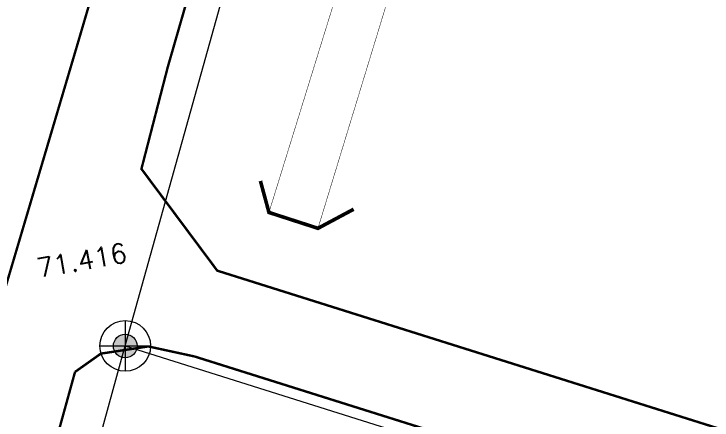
# Model space of a CAD drawing. Header units: inches. Extents: x 350994 to 353538, y 1581369 to 1583842.
# Drawn here: x 351385.57 to 351414.53, y 1583273.03 to 1583289.86 of the extents above; entities that cross this region are included whole.
import ezdxf
from ezdxf.enums import TextEntityAlignment as Align

# ---------------------------------------------------------------- set-up
doc = ezdxf.new("R2010")
doc.units = ezdxf.units.IN
doc.header["$MEASUREMENT"] = 0
doc.linetypes.add('1', pattern=[0])
doc.linetypes.add('DASHDOTX2', pattern=[2, 1, -0.5, 0, -0.5])
for name, color, linetype in [('CULVERT', 255, '1'), ('EP TF', 5, 'Continuous'), ('LEVELS', 184, 'Continuous'), ("ROAD'S", 1, '1')]:
    doc.layers.add(name, color=color, linetype=linetype)
doc.styles.add('ROMANS', font='ROMANS.shx')
doc.styles.get("Standard").update_dxf_attribs({"font": 'arial.ttf'})
doc.linetypes.add('SILT_FENCE', pattern='A,0.5,-0.2,["EP",Standard,S=0.1,R=0,X=-0.1,Y=-0.05],-0.2', length=0.9)

# ---------------------------------------------------------------- blocks, each defined once
blk = doc.blocks.new('EP1')
at = {"layer": 'EP TF', "lineweight": 5}
h = blk.add_hatch(color=252, dxfattribs=at)
edge = h.paths.add_edge_path()
edge.add_arc((351339.771, 1583222.914), 0.49, 0, 360)
at = {"layer": 'EP TF', "color": 252, "lineweight": 5}
for points in [[(351339.771, 1583223.964), (351339.771, 1583221.864)], [(351338.721, 1583222.914), (351340.821, 1583222.914)]]:
    blk.add_lwpolyline(points, dxfattribs=at)
for radius in [1.05, 0.49]:
    blk.add_circle((351339.771, 1583222.914), radius, dxfattribs=at)

msp = doc.modelspace()

# ---------------------------------------------------------------- linework, layer by layer
at = {"layer": 'CULVERT', "color": 250, "linetype": 'DASHDOTX2', "lineweight": 5, "ltscale": 2, "const_width": 0.02}
for points in [[(351396.148, 1583281.636), (351413.84, 1583338.688)], [(351398.182, 1583280.979), (351414.28, 1583333.604)]]:
    msp.add_lwpolyline(points, dxfattribs=at)
at = {"layer": 'CULVERT', "color": 250, "lineweight": 5, "const_width": 0.15, "elevation": -98.457}
msp.add_lwpolyline([(351399.661, 1583281.769), (351398.182, 1583280.979), (351396.148, 1583281.636), (351395.794, 1583282.941)], dxfattribs=at)
at = {"layer": 'EP TF', "color": 252, "linetype": 'SILT_FENCE', "lineweight": 5, "ltscale": 6, "elevation": 98.457}
for points in [[(351860.599, 1583050.457), (351843.117, 1583054.927), (351805.428, 1583069.434), (351749.996, 1583088.043), (351693.324, 1583107.195), (351559.818, 1583166.634), (351530.996, 1583175.986), (351505.516, 1583184.189), (351479.554, 1583192.598), (351455.022, 1583200.395), (351427.507, 1583209.446), (351401.181, 1583217.744), (351377.104, 1583229.332), (351383.888, 1583253.394), (351390.184, 1583276.102), (351398.171, 1583304.68), (351406.613, 1583334.671), (351412.571, 1583355.244), (351419.656, 1583379.976), (351427.743, 1583409.247), (351437.315, 1583441.687)], [(351390.184, 1583276.102), (351444.617, 1583258.982), (351470.489, 1583250.813), (351496.968, 1583242.772), (351522.244, 1583234.082), (351548.566, 1583225.918), (351548.566, 1583225.918)]]:
    msp.add_lwpolyline(points, dxfattribs=at)
at = {"layer": "ROAD'S", "lineweight": 5, "const_width": 0.1}
for points in [[(351420.695, 1583402.426), (351404.096, 1583342.615), (351388.198, 1583288.588), (351370.227, 1583228.001), (351366.752, 1583221.866), (351361.472, 1583218.331)], [(351566.837, 1583288.695), (351587.368, 1583281.612), (351589.749, 1583279.92), (351590.972, 1583277.627), (351589.879, 1583272.789), (351572.923, 1583223.021), (351570.49, 1583222.806), (351567.784, 1583223.345), (351562.174, 1583225.354), (351463.672, 1583257.317), (351394.003, 1583279.224), (351390.857, 1583283.441), (351391.809, 1583287.12), (351391.809, 1583287.12), (351391.95, 1583287.665), (351407.18, 1583340.371), (351411.724, 1583342.339), (351413.567, 1583341.782), (351482.492, 1583317.608), (351515.964, 1583306.247), (351528.201, 1583302.025)], [(351393.06, 1583275.668), (351391.144, 1583276.084), (351389.174, 1583275.786), (351388.101, 1583275.027)], [(351393.06, 1583275.668), (351462.322, 1583253.905), (351560.885, 1583222.306), (351564.853, 1583220.437), (351568.311, 1583218.792), (351570.496, 1583215.695), (351570.496, 1583215.695), (351555.306, 1583169.633)], [(351555.306, 1583169.633), (351551.477, 1583163.313), (351551.477, 1583163.313), (351547.92, 1583160.015), (351541.675, 1583157.461), (351530.115, 1583161.263), (351443.083, 1583190.995), (351393.516, 1583207.274), (351376.8, 1583213.469), (351374.718, 1583216.187), (351374.233, 1583219.494), (351374.622, 1583226.248), (351388.101, 1583275.027), (351388.101, 1583275.027)]]:
    msp.add_lwpolyline(points, dxfattribs=at)

# ---------------------------------------------------------------- block references
at = {"layer": 'EP TF', "color": 1, "lineweight": 5}
msp.add_blockref('EP1', (50.413, 53.189, 98.457), dxfattribs=at)

# ---------------------------------------------------------------- texts
at = {"layer": 'LEVELS', "lineweight": 9, "style": 'ROMANS'}
msp.add_text('71.416', height=0.8, rotation=10.2158, dxfattribs=at).set_placement((351388.382, 1583279.65, -28.331), align=Align.MIDDLE_CENTER)

doc.saveas('drawing.dxf')
